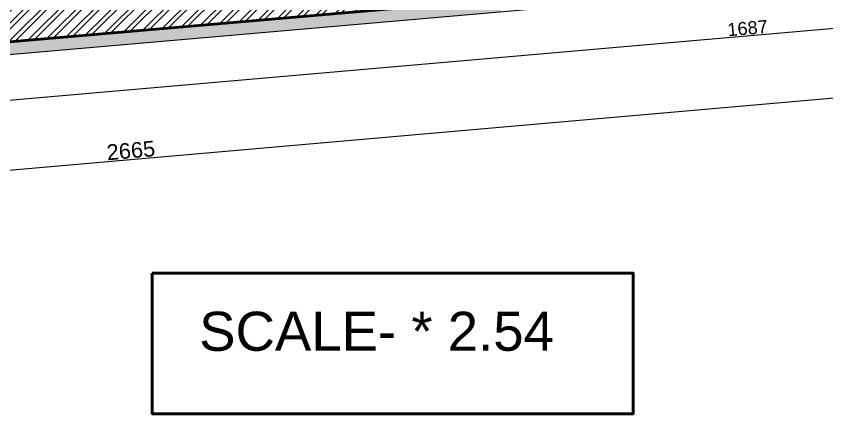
# Model space of a CAD drawing. Header units: inches. Extents: x -10121 to 9010, y 58067 to 62726.
# Drawn here: x 2371 to 2994, y 60252 to 60557 of the extents above; entities that cross this region are included whole.
import ezdxf

# ---------------------------------------------------------------- set-up
doc = ezdxf.new("R2010")
doc.units = ezdxf.units.IN
doc.linetypes.add('ACAD_ISO03W100', pattern=[30, 12, -18])
for name, color, linetype, lineweight in [('A-DUVAR 0.50', 40, 'Continuous', 50), ('A-YAZI 0.15', 190, 'Continuous', 15), ('Auto-Olcu', 33, 'Continuous', 15), ('Auto-Silik_Cizgiler', 47, 'Continuous', 9), ('Auto-SilikCizgiler', 251, 'Continuous', 9), ('BACAHATCH', 8, 'Continuous', 13)]:
    doc.layers.add(name, color=color, linetype=linetype, lineweight=lineweight)
doc.styles.get("Standard").update_dxf_attribs({"font": 'arial.ttf'})

msp = doc.modelspace()

# ---------------------------------------------------------------- hatches: boundary and pattern name
at = {"layer": 'Auto-Silik_Cizgiler'}
h = msp.add_hatch(dxfattribs=at)
h.set_pattern_fill('ANSI32', color=256)
h.set_pattern_definition([(45, (35076.8135, 976.715), (-6.7351921, 6.7351921), []), (45, (35081.304, 976.715), (-6.7351921, 6.7351921), [])])
h.paths.add_polyline_path([(3165.59, 60632.87), (3161.04, 60629.68), (3220.94, 60632.98), (3166.99, 60630.43)], flags=16)
h.paths.add_polyline_path([(2291.52, 60569.63), (2294.35, 60540.95), (2354.13, 60546.18), (2351.29, 60574.86)], flags=16)
h.paths.add_polyline_path([(3326.37, 60621.11), (3326.37, 60691.09), (3299.92, 60689.31), (3299.92, 60716.36), (3251.02, 60716.35), (3251.01, 60697.33), (3250.89, 60692.74), (3251.36, 60685.98), (3254.35, 60655.66), (3184.69, 60648.78), (3182.78, 60668.15), (3148.06, 60664.72), (3100.8, 60659.99), (3100.8, 60660.02), (3010.02, 60651.06), (3010.03, 60629.13), (2807.01, 60612.37), (2807.02, 60631.04), (2731.52, 60623.6), (2731.52, 60660.6), (2712.91, 60660.6), (2712.91, 60665.6), (2703.52, 60665.6), (2703.52, 60603.88), (2375.91, 60577.01), (2375.91, 60654.95), (2354.13, 60654.95), (2354.13, 60546.18), (2294.35, 60540.95), (2291.69, 60570.1), (2281.83, 60569.39), (2281.84, 60569.28), (2089.14, 60553.49), (2089.14, 60545.09), (1824.49, 60521.96), (1826.39, 60500.15), (1756.66, 60494.06), (1754.75, 60515.86), (1183.76, 60465.96), (1124.01, 60428.64)])
at = {"layer": 'BACAHATCH'}
h = msp.add_hatch(color=256, dxfattribs=at)
h.paths.add_polyline_path([(2601.86, 60547.75), (2601.86, 60557.79), (2101.08, 60514.03), (2091.08, 60513.15), (2091.08, 60503.11)])
h.paths.add_polyline_path([(2743.46, 60560.13), (2743.46, 60570.16), (2601.86, 60557.79), (2601.86, 60547.75)])

# ---------------------------------------------------------------- linework, layer by layer
at = {"layer": 'A-DUVAR 0.50'}
msp.add_line((2089.14, 60512.98), (3326.37, 60621.11), dxfattribs=at)
at = {"layer": 'A-DUVAR 0.50', "color": 0}
msp.add_lwpolyline([(2475.49, 60359.45), (2845.08, 60359.45), (2845.08, 60251.58), (2475.49, 60251.58)], close=True, dxfattribs=at)
at = {"layer": 'Auto-Olcu', "ltscale": 5}
for p, q in [((2093.02, 60468.54), (3326.37, 60576.33)), ((1134.82, 60331.19), (3326.37, 60522.72))]:
    msp.add_line(p, q, dxfattribs=at)
at = {"layer": 'Auto-SilikCizgiler', "color": 1, "linetype": 'ACAD_ISO03W100', "ltscale": 0.5, "true_color": 0xe60000}
msp.add_line((1119.68, 60428.45), (3326.37, 60621.3), dxfattribs=at)
at = {"layer": 'BACAHATCH'}
msp.add_line((3326.37, 60611.07), (1133, 60419.38), dxfattribs=at)

# ---------------------------------------------------------------- texts
at = {"layer": 'A-YAZI 0.15', "color": 0, "insert": (2511.55, 60329.94), "char_height": 30, "width": 936.0291, "attachment_point": 1}
msp.add_mtext('SCALE- * 2.54', dxfattribs=at)
at = {"layer": 'Auto-Olcu', "ltscale": 5}
msp.add_text('2665', height=12, rotation=4.99458, dxfattribs=at).set_placement((2441.04, 60446.21))
at = {"layer": 'Auto-Olcu', "ltscale": 5, "insert": (2932.81, 60547.69), "char_height": 10, "attachment_point": 5, "rotation": 4.99458}
msp.add_mtext('1687', dxfattribs=at)

doc.saveas('drawing.dxf')
